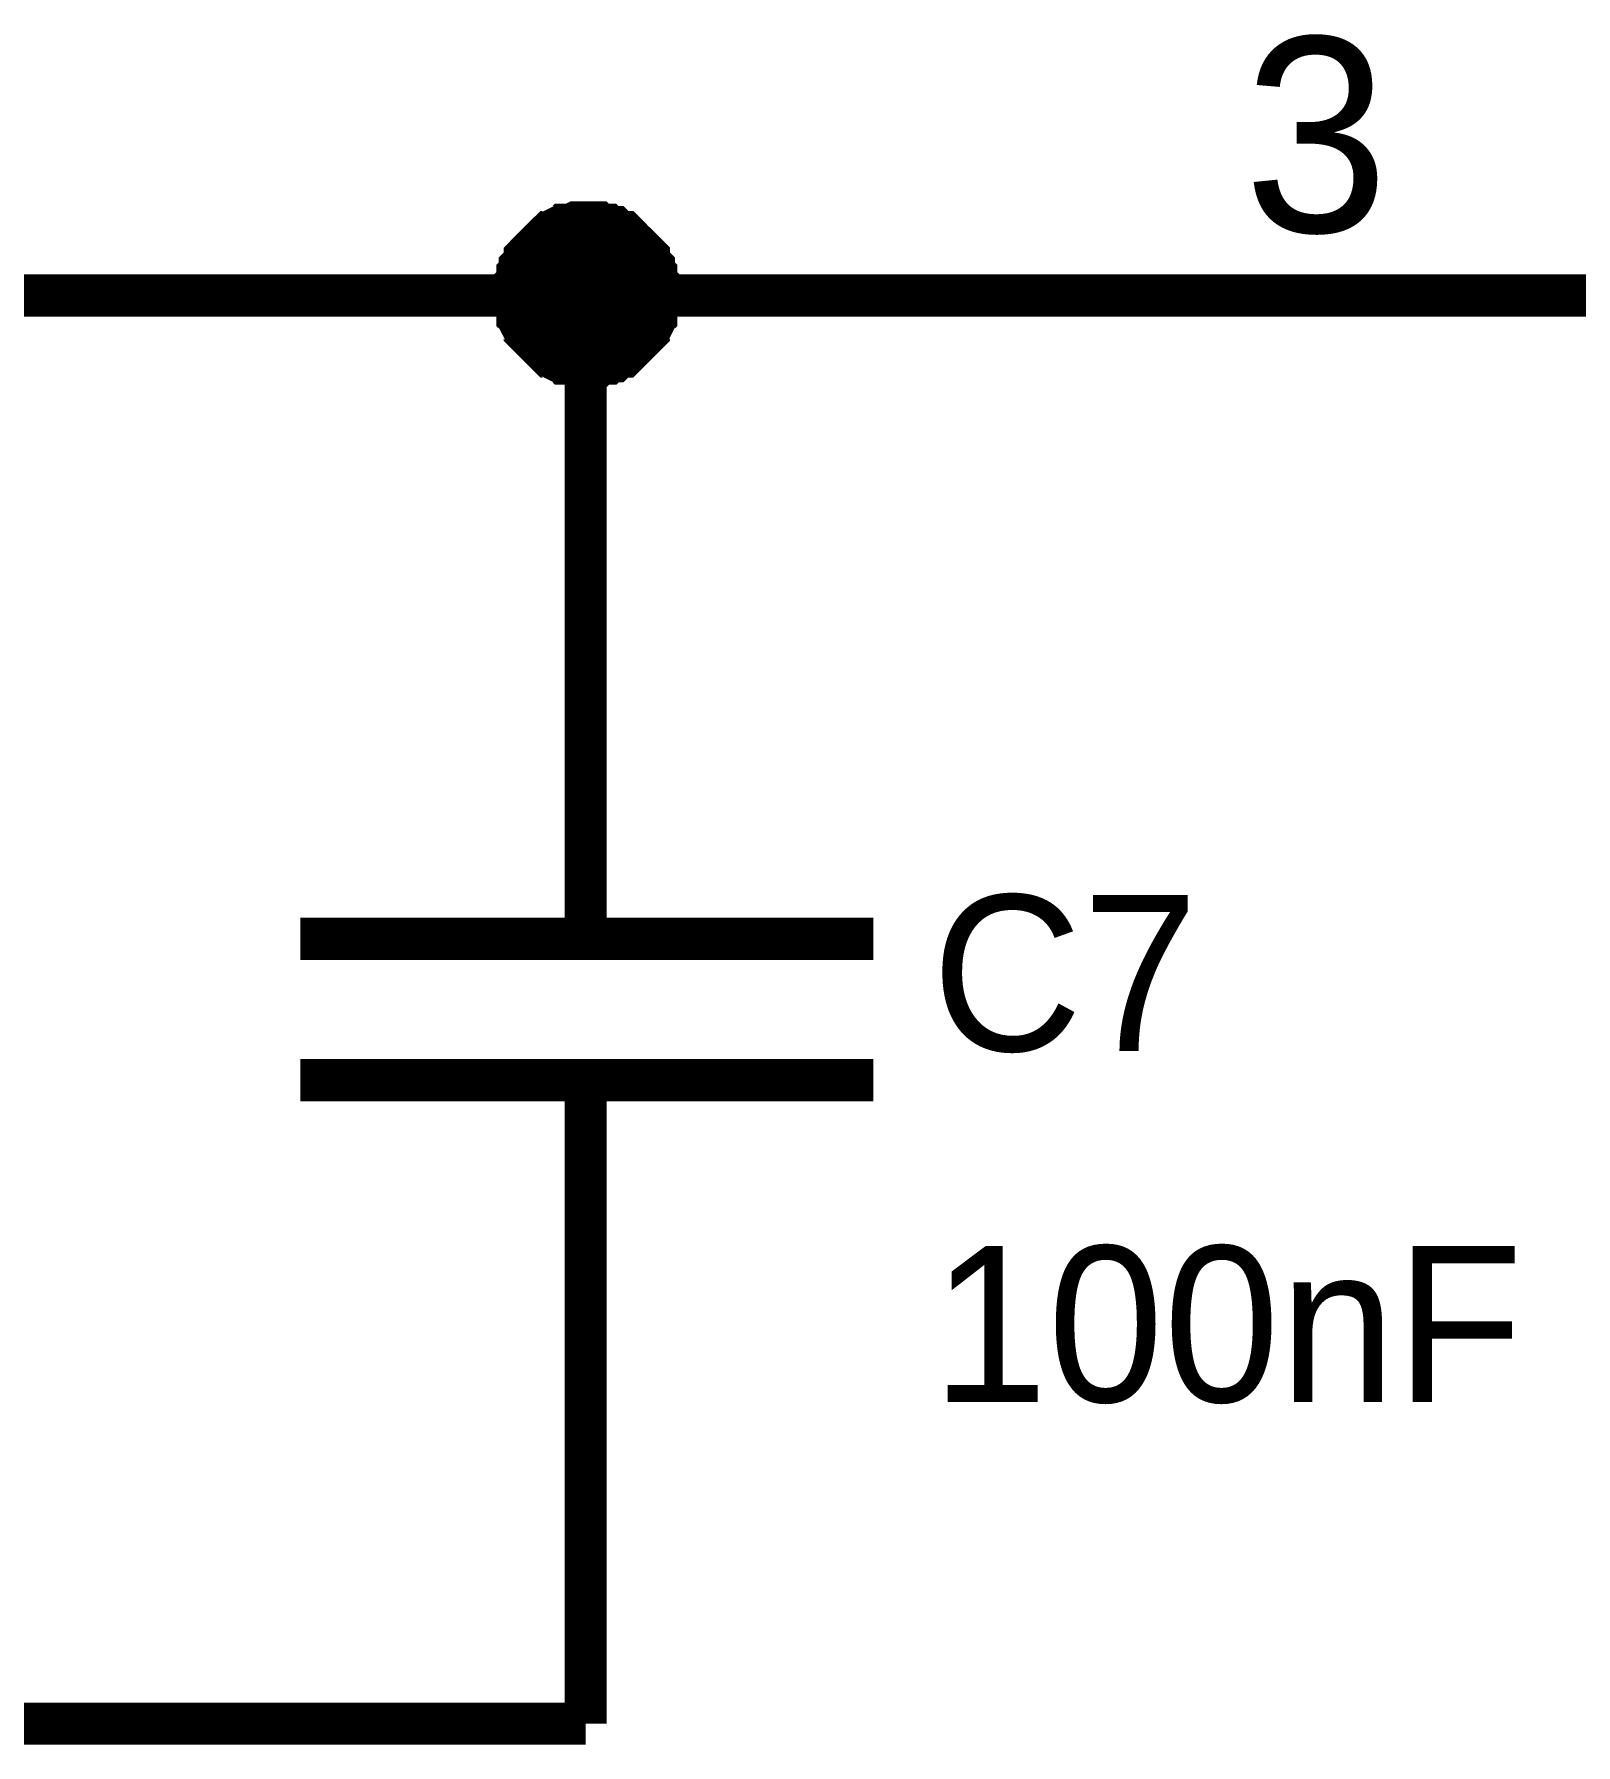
# Model space of a CAD drawing. Header units: millimetres. Extents: x 0 to 11.5, y 0 to 7.6.
# Drawn here: x 8.6958 to 9.127, y 2.4447 to 2.9231 of the extents above; entities that cross this region are included whole.
import ezdxf

# ---------------------------------------------------------------- set-up
doc = ezdxf.new("R2010")
doc.units = ezdxf.units.MM
doc.header["$MEASUREMENT"] = 0
doc.layers.add('Sheet', color=255, linetype='Continuous')

msp = doc.modelspace()

# ---------------------------------------------------------------- linework, layer by layer
at = {"layer": 'Sheet'}
for points, const_width in [([(8.83026, 2.85), (8.83026, 2.85136), (8.83026, 2.85204), (8.83026, 2.85341), (8.83094, 2.85409), (8.83094, 2.85545), (8.83094, 2.85613), (8.83162, 2.85681), (8.83162, 2.85818), (8.83231, 2.85886), (8.83299, 2.85954), (8.83299, 2.8609), (8.83367, 2.86159), (8.83435, 2.86227), (8.83503, 2.86295), (8.83572, 2.86363), (8.8364, 2.86431), (8.83708, 2.86499), (8.83776, 2.86567), (8.83844, 2.86636), (8.83912, 2.86704), (8.83981, 2.86772), (8.84049, 2.86772), (8.84117, 2.8684), (8.84253, 2.86908), (8.84322, 2.86908), (8.8439, 2.86976), (8.84526, 2.86976), (8.84594, 2.86976), (8.84731, 2.87044), (8.84799, 2.87044), (8.84935, 2.87044), (8.85004, 2.87044)], 0.0118), ([(8.83026, 2.85), (8.83026, 2.85136), (8.83026, 2.85204), (8.83026, 2.85341), (8.83094, 2.85409), (8.83094, 2.85545), (8.83094, 2.85613), (8.83162, 2.85681), (8.83162, 2.85818), (8.83231, 2.85886), (8.83299, 2.85954), (8.83299, 2.8609), (8.83367, 2.86159), (8.83435, 2.86227), (8.83503, 2.86295), (8.83572, 2.86363), (8.8364, 2.86431), (8.83708, 2.86499), (8.83776, 2.86567), (8.83844, 2.86636), (8.83912, 2.86704), (8.83981, 2.86772), (8.84049, 2.86772), (8.84117, 2.8684), (8.84253, 2.86908), (8.84322, 2.86908), (8.8439, 2.86976), (8.84526, 2.86976), (8.84594, 2.86976), (8.84731, 2.87044), (8.84799, 2.87044), (8.84935, 2.87044), (8.85004, 2.87044)], 0.0118), ([(8.83026, 2.85), (8.83026, 2.85136), (8.83026, 2.85204), (8.83026, 2.85341), (8.83094, 2.85409), (8.83094, 2.85545), (8.83094, 2.85613), (8.83162, 2.85681), (8.83162, 2.85818), (8.83231, 2.85886), (8.83299, 2.85954), (8.83299, 2.8609), (8.83367, 2.86159), (8.83435, 2.86227), (8.83503, 2.86295), (8.83572, 2.86363), (8.8364, 2.86431), (8.83708, 2.86499), (8.83776, 2.86567), (8.83844, 2.86636), (8.83912, 2.86704), (8.83981, 2.86772), (8.84049, 2.86772), (8.84117, 2.8684), (8.84253, 2.86908), (8.84322, 2.86908), (8.8439, 2.86976), (8.84526, 2.86976), (8.84594, 2.86976), (8.84731, 2.87044), (8.84799, 2.87044), (8.84935, 2.87044), (8.85004, 2.87044)], 0.0118), ([(8.83026, 2.85), (8.83026, 2.85136), (8.83026, 2.85204), (8.83026, 2.85341), (8.83094, 2.85409), (8.83094, 2.85545), (8.83094, 2.85613), (8.83162, 2.85681), (8.83162, 2.85818), (8.83231, 2.85886), (8.83299, 2.85954), (8.83299, 2.8609), (8.83367, 2.86159), (8.83435, 2.86227), (8.83503, 2.86295), (8.83572, 2.86363), (8.8364, 2.86431), (8.83708, 2.86499), (8.83776, 2.86567), (8.83844, 2.86636), (8.83912, 2.86704), (8.83981, 2.86772), (8.84049, 2.86772), (8.84117, 2.8684), (8.84253, 2.86908), (8.84322, 2.86908), (8.8439, 2.86976), (8.84526, 2.86976), (8.84594, 2.86976), (8.84731, 2.87044), (8.84799, 2.87044), (8.84935, 2.87044), (8.85004, 2.87044)], 0.0118), ([(8.83026, 2.85), (8.83026, 2.85136), (8.83026, 2.85204), (8.83026, 2.85341), (8.83094, 2.85409), (8.83094, 2.85545), (8.83094, 2.85613), (8.83162, 2.85681), (8.83162, 2.85818), (8.83231, 2.85886), (8.83299, 2.85954), (8.83299, 2.8609), (8.83367, 2.86159), (8.83435, 2.86227), (8.83503, 2.86295), (8.83572, 2.86363), (8.8364, 2.86431), (8.83708, 2.86499), (8.83776, 2.86567), (8.83844, 2.86636), (8.83912, 2.86704), (8.83981, 2.86772), (8.84049, 2.86772), (8.84117, 2.8684), (8.84253, 2.86908), (8.84322, 2.86908), (8.8439, 2.86976), (8.84526, 2.86976), (8.84594, 2.86976), (8.84731, 2.87044), (8.84799, 2.87044), (8.84935, 2.87044), (8.85004, 2.87044)], 0.0118), ([(8.85004, 2.87044), (8.85004, 2.87044)], 0.0118), ([(8.85004, 2.87044), (8.8514, 2.87044), (8.85208, 2.87044), (8.85345, 2.87044), (8.85413, 2.86976), (8.85549, 2.86976), (8.85617, 2.86976), (8.85685, 2.86908), (8.85822, 2.86908), (8.8589, 2.8684), (8.85958, 2.86772), (8.86095, 2.86772), (8.86163, 2.86704), (8.86231, 2.86636), (8.86299, 2.86567), (8.86367, 2.86499), (8.86436, 2.86431), (8.86504, 2.86363), (8.86572, 2.86295), (8.8664, 2.86227), (8.86708, 2.86159), (8.86777, 2.8609), (8.86777, 2.85954), (8.86845, 2.85886), (8.86913, 2.85818), (8.86913, 2.85681), (8.86981, 2.85613), (8.86981, 2.85545), (8.86981, 2.85409), (8.87049, 2.85341), (8.87049, 2.85204), (8.87049, 2.85136), (8.87049, 2.85)], 0.0118), ([(8.85004, 2.87044), (8.85004, 2.87044)], 0.0118), ([(8.85004, 2.87044), (8.8514, 2.87044), (8.85208, 2.87044), (8.85345, 2.87044), (8.85413, 2.86976), (8.85549, 2.86976), (8.85617, 2.86976), (8.85685, 2.86908), (8.85822, 2.86908), (8.8589, 2.8684), (8.85958, 2.86772), (8.86095, 2.86772), (8.86163, 2.86704), (8.86231, 2.86636), (8.86299, 2.86567), (8.86367, 2.86499), (8.86436, 2.86431), (8.86504, 2.86363), (8.86572, 2.86295), (8.8664, 2.86227), (8.86708, 2.86159), (8.86777, 2.8609), (8.86777, 2.85954), (8.86845, 2.85886), (8.86913, 2.85818), (8.86913, 2.85681), (8.86981, 2.85613), (8.86981, 2.85545), (8.86981, 2.85409), (8.87049, 2.85341), (8.87049, 2.85204), (8.87049, 2.85136), (8.87049, 2.85)], 0.0118), ([(8.85004, 2.87044), (8.85004, 2.87044)], 0.0118), ([(8.85004, 2.87044), (8.8514, 2.87044), (8.85208, 2.87044), (8.85345, 2.87044), (8.85413, 2.86976), (8.85549, 2.86976), (8.85617, 2.86976), (8.85685, 2.86908), (8.85822, 2.86908), (8.8589, 2.8684), (8.85958, 2.86772), (8.86095, 2.86772), (8.86163, 2.86704), (8.86231, 2.86636), (8.86299, 2.86567), (8.86367, 2.86499), (8.86436, 2.86431), (8.86504, 2.86363), (8.86572, 2.86295), (8.8664, 2.86227), (8.86708, 2.86159), (8.86777, 2.8609), (8.86777, 2.85954), (8.86845, 2.85886), (8.86913, 2.85818), (8.86913, 2.85681), (8.86981, 2.85613), (8.86981, 2.85545), (8.86981, 2.85409), (8.87049, 2.85341), (8.87049, 2.85204), (8.87049, 2.85136), (8.87049, 2.85)], 0.0118), ([(8.85004, 2.87044), (8.85004, 2.87044)], 0.0118), ([(8.85004, 2.87044), (8.8514, 2.87044), (8.85208, 2.87044), (8.85345, 2.87044), (8.85413, 2.86976), (8.85549, 2.86976), (8.85617, 2.86976), (8.85685, 2.86908), (8.85822, 2.86908), (8.8589, 2.8684), (8.85958, 2.86772), (8.86095, 2.86772), (8.86163, 2.86704), (8.86231, 2.86636), (8.86299, 2.86567), (8.86367, 2.86499), (8.86436, 2.86431), (8.86504, 2.86363), (8.86572, 2.86295), (8.8664, 2.86227), (8.86708, 2.86159), (8.86777, 2.8609), (8.86777, 2.85954), (8.86845, 2.85886), (8.86913, 2.85818), (8.86913, 2.85681), (8.86981, 2.85613), (8.86981, 2.85545), (8.86981, 2.85409), (8.87049, 2.85341), (8.87049, 2.85204), (8.87049, 2.85136), (8.87049, 2.85)], 0.0118), ([(8.85004, 2.87044), (8.85004, 2.87044)], 0.0118), ([(8.85004, 2.87044), (8.8514, 2.87044), (8.85208, 2.87044), (8.85345, 2.87044), (8.85413, 2.86976), (8.85549, 2.86976), (8.85617, 2.86976), (8.85685, 2.86908), (8.85822, 2.86908), (8.8589, 2.8684), (8.85958, 2.86772), (8.86095, 2.86772), (8.86163, 2.86704), (8.86231, 2.86636), (8.86299, 2.86567), (8.86367, 2.86499), (8.86436, 2.86431), (8.86504, 2.86363), (8.86572, 2.86295), (8.8664, 2.86227), (8.86708, 2.86159), (8.86777, 2.8609), (8.86777, 2.85954), (8.86845, 2.85886), (8.86913, 2.85818), (8.86913, 2.85681), (8.86981, 2.85613), (8.86981, 2.85545), (8.86981, 2.85409), (8.87049, 2.85341), (8.87049, 2.85204), (8.87049, 2.85136), (8.87049, 2.85)], 0.0118), ([(8.83026, 2.85), (8.83026, 2.85136), (8.83026, 2.85204), (8.83026, 2.85341), (8.83094, 2.85409), (8.83094, 2.85545), (8.83094, 2.85613), (8.83162, 2.85681), (8.83162, 2.85818), (8.83231, 2.85886), (8.83299, 2.85954), (8.83299, 2.8609), (8.83367, 2.86159), (8.83435, 2.86227), (8.83503, 2.86295), (8.83572, 2.86363), (8.8364, 2.86431), (8.83708, 2.86499), (8.83776, 2.86567), (8.83844, 2.86636), (8.83912, 2.86704), (8.83981, 2.86772), (8.84049, 2.86772), (8.84117, 2.8684), (8.84253, 2.86908), (8.84322, 2.86908), (8.8439, 2.86976), (8.84526, 2.86976), (8.84594, 2.86976), (8.84731, 2.87044), (8.84799, 2.87044), (8.84935, 2.87044), (8.85004, 2.87044)], 0.0039), ([(8.83026, 2.85), (8.83026, 2.85136), (8.83026, 2.85204), (8.83026, 2.85341), (8.83094, 2.85409), (8.83094, 2.85545), (8.83094, 2.85613), (8.83162, 2.85681), (8.83162, 2.85818), (8.83231, 2.85886), (8.83299, 2.85954), (8.83299, 2.8609), (8.83367, 2.86159), (8.83435, 2.86227), (8.83503, 2.86295), (8.83572, 2.86363), (8.8364, 2.86431), (8.83708, 2.86499), (8.83776, 2.86567), (8.83844, 2.86636), (8.83912, 2.86704), (8.83981, 2.86772), (8.84049, 2.86772), (8.84117, 2.8684), (8.84253, 2.86908), (8.84322, 2.86908), (8.8439, 2.86976), (8.84526, 2.86976), (8.84594, 2.86976), (8.84731, 2.87044), (8.84799, 2.87044), (8.84935, 2.87044), (8.85004, 2.87044)], 0.0039), ([(8.83026, 2.85), (8.83026, 2.85136), (8.83026, 2.85204), (8.83026, 2.85341), (8.83094, 2.85409), (8.83094, 2.85545), (8.83094, 2.85613), (8.83162, 2.85681), (8.83162, 2.85818), (8.83231, 2.85886), (8.83299, 2.85954), (8.83299, 2.8609), (8.83367, 2.86159), (8.83435, 2.86227), (8.83503, 2.86295), (8.83572, 2.86363), (8.8364, 2.86431), (8.83708, 2.86499), (8.83776, 2.86567), (8.83844, 2.86636), (8.83912, 2.86704), (8.83981, 2.86772), (8.84049, 2.86772), (8.84117, 2.8684), (8.84253, 2.86908), (8.84322, 2.86908), (8.8439, 2.86976), (8.84526, 2.86976), (8.84594, 2.86976), (8.84731, 2.87044), (8.84799, 2.87044), (8.84935, 2.87044), (8.85004, 2.87044)], 0.0039), ([(8.83026, 2.85), (8.83026, 2.85136), (8.83026, 2.85204), (8.83026, 2.85341), (8.83094, 2.85409), (8.83094, 2.85545), (8.83094, 2.85613), (8.83162, 2.85681), (8.83162, 2.85818), (8.83231, 2.85886), (8.83299, 2.85954), (8.83299, 2.8609), (8.83367, 2.86159), (8.83435, 2.86227), (8.83503, 2.86295), (8.83572, 2.86363), (8.8364, 2.86431), (8.83708, 2.86499), (8.83776, 2.86567), (8.83844, 2.86636), (8.83912, 2.86704), (8.83981, 2.86772), (8.84049, 2.86772), (8.84117, 2.8684), (8.84253, 2.86908), (8.84322, 2.86908), (8.8439, 2.86976), (8.84526, 2.86976), (8.84594, 2.86976), (8.84731, 2.87044), (8.84799, 2.87044), (8.84935, 2.87044), (8.85004, 2.87044)], 0.0039), ([(8.83026, 2.85), (8.83026, 2.85136), (8.83026, 2.85204), (8.83026, 2.85341), (8.83094, 2.85409), (8.83094, 2.85545), (8.83094, 2.85613), (8.83162, 2.85681), (8.83162, 2.85818), (8.83231, 2.85886), (8.83299, 2.85954), (8.83299, 2.8609), (8.83367, 2.86159), (8.83435, 2.86227), (8.83503, 2.86295), (8.83572, 2.86363), (8.8364, 2.86431), (8.83708, 2.86499), (8.83776, 2.86567), (8.83844, 2.86636), (8.83912, 2.86704), (8.83981, 2.86772), (8.84049, 2.86772), (8.84117, 2.8684), (8.84253, 2.86908), (8.84322, 2.86908), (8.8439, 2.86976), (8.84526, 2.86976), (8.84594, 2.86976), (8.84731, 2.87044), (8.84799, 2.87044), (8.84935, 2.87044), (8.85004, 2.87044)], 0.0039), ([(8.85004, 2.87044), (8.85004, 2.87044)], 0.0039), ([(8.85004, 2.87044), (8.8514, 2.87044), (8.85208, 2.87044), (8.85345, 2.87044), (8.85413, 2.86976), (8.85549, 2.86976), (8.85617, 2.86976), (8.85685, 2.86908), (8.85822, 2.86908), (8.8589, 2.8684), (8.85958, 2.86772), (8.86095, 2.86772), (8.86163, 2.86704), (8.86231, 2.86636), (8.86299, 2.86567), (8.86367, 2.86499), (8.86436, 2.86431), (8.86504, 2.86363), (8.86572, 2.86295), (8.8664, 2.86227), (8.86708, 2.86159), (8.86777, 2.8609), (8.86777, 2.85954), (8.86845, 2.85886), (8.86913, 2.85818), (8.86913, 2.85681), (8.86981, 2.85613), (8.86981, 2.85545), (8.86981, 2.85409), (8.87049, 2.85341), (8.87049, 2.85204), (8.87049, 2.85136), (8.87049, 2.85)], 0.0039), ([(8.85004, 2.87044), (8.85004, 2.87044)], 0.0039), ([(8.85004, 2.87044), (8.8514, 2.87044), (8.85208, 2.87044), (8.85345, 2.87044), (8.85413, 2.86976), (8.85549, 2.86976), (8.85617, 2.86976), (8.85685, 2.86908), (8.85822, 2.86908), (8.8589, 2.8684), (8.85958, 2.86772), (8.86095, 2.86772), (8.86163, 2.86704), (8.86231, 2.86636), (8.86299, 2.86567), (8.86367, 2.86499), (8.86436, 2.86431), (8.86504, 2.86363), (8.86572, 2.86295), (8.8664, 2.86227), (8.86708, 2.86159), (8.86777, 2.8609), (8.86777, 2.85954), (8.86845, 2.85886), (8.86913, 2.85818), (8.86913, 2.85681), (8.86981, 2.85613), (8.86981, 2.85545), (8.86981, 2.85409), (8.87049, 2.85341), (8.87049, 2.85204), (8.87049, 2.85136), (8.87049, 2.85)], 0.0039), ([(8.85004, 2.87044), (8.85004, 2.87044)], 0.0039), ([(8.85004, 2.87044), (8.8514, 2.87044), (8.85208, 2.87044), (8.85345, 2.87044), (8.85413, 2.86976), (8.85549, 2.86976), (8.85617, 2.86976), (8.85685, 2.86908), (8.85822, 2.86908), (8.8589, 2.8684), (8.85958, 2.86772), (8.86095, 2.86772), (8.86163, 2.86704), (8.86231, 2.86636), (8.86299, 2.86567), (8.86367, 2.86499), (8.86436, 2.86431), (8.86504, 2.86363), (8.86572, 2.86295), (8.8664, 2.86227), (8.86708, 2.86159), (8.86777, 2.8609), (8.86777, 2.85954), (8.86845, 2.85886), (8.86913, 2.85818), (8.86913, 2.85681), (8.86981, 2.85613), (8.86981, 2.85545), (8.86981, 2.85409), (8.87049, 2.85341), (8.87049, 2.85204), (8.87049, 2.85136), (8.87049, 2.85)], 0.0039), ([(8.85004, 2.87044), (8.85004, 2.87044)], 0.0039), ([(8.85004, 2.87044), (8.8514, 2.87044), (8.85208, 2.87044), (8.85345, 2.87044), (8.85413, 2.86976), (8.85549, 2.86976), (8.85617, 2.86976), (8.85685, 2.86908), (8.85822, 2.86908), (8.8589, 2.8684), (8.85958, 2.86772), (8.86095, 2.86772), (8.86163, 2.86704), (8.86231, 2.86636), (8.86299, 2.86567), (8.86367, 2.86499), (8.86436, 2.86431), (8.86504, 2.86363), (8.86572, 2.86295), (8.8664, 2.86227), (8.86708, 2.86159), (8.86777, 2.8609), (8.86777, 2.85954), (8.86845, 2.85886), (8.86913, 2.85818), (8.86913, 2.85681), (8.86981, 2.85613), (8.86981, 2.85545), (8.86981, 2.85409), (8.87049, 2.85341), (8.87049, 2.85204), (8.87049, 2.85136), (8.87049, 2.85)], 0.0039), ([(8.85004, 2.87044), (8.85004, 2.87044)], 0.0039), ([(8.85004, 2.87044), (8.8514, 2.87044), (8.85208, 2.87044), (8.85345, 2.87044), (8.85413, 2.86976), (8.85549, 2.86976), (8.85617, 2.86976), (8.85685, 2.86908), (8.85822, 2.86908), (8.8589, 2.8684), (8.85958, 2.86772), (8.86095, 2.86772), (8.86163, 2.86704), (8.86231, 2.86636), (8.86299, 2.86567), (8.86367, 2.86499), (8.86436, 2.86431), (8.86504, 2.86363), (8.86572, 2.86295), (8.8664, 2.86227), (8.86708, 2.86159), (8.86777, 2.8609), (8.86777, 2.85954), (8.86845, 2.85886), (8.86913, 2.85818), (8.86913, 2.85681), (8.86981, 2.85613), (8.86981, 2.85545), (8.86981, 2.85409), (8.87049, 2.85341), (8.87049, 2.85204), (8.87049, 2.85136), (8.87049, 2.85)], 0.0039), ([(8.95028, 2.85), (8.85004, 2.85), (8.35018, 2.85), (8.35018, 2.80025)], 0.0118), ([(8.85004, 2.83024), (8.84935, 2.83024), (8.84799, 2.83024), (8.84731, 2.83024), (8.84594, 2.83092), (8.84526, 2.83092), (8.8439, 2.83092), (8.84322, 2.8316), (8.84253, 2.8316), (8.84117, 2.83228), (8.84049, 2.83296), (8.83981, 2.83296), (8.83912, 2.83364), (8.83844, 2.83433), (8.83776, 2.83501), (8.83708, 2.83569), (8.8364, 2.83637), (8.83572, 2.83705), (8.83503, 2.83773), (8.83435, 2.83841), (8.83367, 2.8391), (8.83299, 2.83978), (8.83299, 2.84046), (8.83231, 2.84114), (8.83162, 2.8425), (8.83162, 2.84319), (8.83094, 2.84387), (8.83094, 2.84523), (8.83094, 2.84591), (8.83026, 2.84727), (8.83026, 2.84796), (8.83026, 2.84932), (8.83026, 2.85)], 0.0118), ([(8.83026, 2.85), (8.83026, 2.85)], 0.0118), ([(8.85004, 2.83024), (8.84935, 2.83024), (8.84799, 2.83024), (8.84731, 2.83024), (8.84594, 2.83092), (8.84526, 2.83092), (8.8439, 2.83092), (8.84322, 2.8316), (8.84253, 2.8316), (8.84117, 2.83228), (8.84049, 2.83296), (8.83981, 2.83296), (8.83912, 2.83364), (8.83844, 2.83433), (8.83776, 2.83501), (8.83708, 2.83569), (8.8364, 2.83637), (8.83572, 2.83705), (8.83503, 2.83773), (8.83435, 2.83841), (8.83367, 2.8391), (8.83299, 2.83978), (8.83299, 2.84046), (8.83231, 2.84114), (8.83162, 2.8425), (8.83162, 2.84319), (8.83094, 2.84387), (8.83094, 2.84523), (8.83094, 2.84591), (8.83026, 2.84727), (8.83026, 2.84796), (8.83026, 2.84932), (8.83026, 2.85)], 0.0118), ([(8.83026, 2.85), (8.83026, 2.85)], 0.0118), ([(8.85004, 2.83024), (8.84935, 2.83024), (8.84799, 2.83024), (8.84731, 2.83024), (8.84594, 2.83092), (8.84526, 2.83092), (8.8439, 2.83092), (8.84322, 2.8316), (8.84253, 2.8316), (8.84117, 2.83228), (8.84049, 2.83296), (8.83981, 2.83296), (8.83912, 2.83364), (8.83844, 2.83433), (8.83776, 2.83501), (8.83708, 2.83569), (8.8364, 2.83637), (8.83572, 2.83705), (8.83503, 2.83773), (8.83435, 2.83841), (8.83367, 2.8391), (8.83299, 2.83978), (8.83299, 2.84046), (8.83231, 2.84114), (8.83162, 2.8425), (8.83162, 2.84319), (8.83094, 2.84387), (8.83094, 2.84523), (8.83094, 2.84591), (8.83026, 2.84727), (8.83026, 2.84796), (8.83026, 2.84932), (8.83026, 2.85)], 0.0118), ([(8.83026, 2.85), (8.83026, 2.85)], 0.0118), ([(8.85004, 2.83024), (8.84935, 2.83024), (8.84799, 2.83024), (8.84731, 2.83024), (8.84594, 2.83092), (8.84526, 2.83092), (8.8439, 2.83092), (8.84322, 2.8316), (8.84253, 2.8316), (8.84117, 2.83228), (8.84049, 2.83296), (8.83981, 2.83296), (8.83912, 2.83364), (8.83844, 2.83433), (8.83776, 2.83501), (8.83708, 2.83569), (8.8364, 2.83637), (8.83572, 2.83705), (8.83503, 2.83773), (8.83435, 2.83841), (8.83367, 2.8391), (8.83299, 2.83978), (8.83299, 2.84046), (8.83231, 2.84114), (8.83162, 2.8425), (8.83162, 2.84319), (8.83094, 2.84387), (8.83094, 2.84523), (8.83094, 2.84591), (8.83026, 2.84727), (8.83026, 2.84796), (8.83026, 2.84932), (8.83026, 2.85)], 0.0118), ([(8.83026, 2.85), (8.83026, 2.85)], 0.0118), ([(8.85004, 2.83024), (8.84935, 2.83024), (8.84799, 2.83024), (8.84731, 2.83024), (8.84594, 2.83092), (8.84526, 2.83092), (8.8439, 2.83092), (8.84322, 2.8316), (8.84253, 2.8316), (8.84117, 2.83228), (8.84049, 2.83296), (8.83981, 2.83296), (8.83912, 2.83364), (8.83844, 2.83433), (8.83776, 2.83501), (8.83708, 2.83569), (8.8364, 2.83637), (8.83572, 2.83705), (8.83503, 2.83773), (8.83435, 2.83841), (8.83367, 2.8391), (8.83299, 2.83978), (8.83299, 2.84046), (8.83231, 2.84114), (8.83162, 2.8425), (8.83162, 2.84319), (8.83094, 2.84387), (8.83094, 2.84523), (8.83094, 2.84591), (8.83026, 2.84727), (8.83026, 2.84796), (8.83026, 2.84932), (8.83026, 2.85)], 0.0118), ([(8.83026, 2.85), (8.83026, 2.85)], 0.0118), ([(8.87049, 2.85), (8.87049, 2.84932), (8.87049, 2.84796), (8.87049, 2.84727), (8.86981, 2.84591), (8.86981, 2.84523), (8.86981, 2.84387), (8.86913, 2.84319), (8.86913, 2.8425), (8.86845, 2.84114), (8.86777, 2.84046), (8.86777, 2.83978), (8.86708, 2.8391), (8.8664, 2.83841), (8.86572, 2.83773), (8.86504, 2.83705), (8.86436, 2.83637), (8.86367, 2.83569), (8.86299, 2.83501), (8.86231, 2.83433), (8.86163, 2.83364), (8.86095, 2.83296), (8.85958, 2.83296), (8.8589, 2.83228), (8.85822, 2.8316), (8.85685, 2.8316), (8.85617, 2.83092), (8.85549, 2.83092), (8.85413, 2.83092), (8.85345, 2.83024), (8.85208, 2.83024), (8.8514, 2.83024), (8.85004, 2.83024)], 0.0118), ([(8.85004, 2.7505), (8.85004, 2.85)], 0.0118), ([(8.87049, 2.85), (8.87049, 2.84932), (8.87049, 2.84796), (8.87049, 2.84727), (8.86981, 2.84591), (8.86981, 2.84523), (8.86981, 2.84387), (8.86913, 2.84319), (8.86913, 2.8425), (8.86845, 2.84114), (8.86777, 2.84046), (8.86777, 2.83978), (8.86708, 2.8391), (8.8664, 2.83841), (8.86572, 2.83773), (8.86504, 2.83705), (8.86436, 2.83637), (8.86367, 2.83569), (8.86299, 2.83501), (8.86231, 2.83433), (8.86163, 2.83364), (8.86095, 2.83296), (8.85958, 2.83296), (8.8589, 2.83228), (8.85822, 2.8316), (8.85685, 2.8316), (8.85617, 2.83092), (8.85549, 2.83092), (8.85413, 2.83092), (8.85345, 2.83024), (8.85208, 2.83024), (8.8514, 2.83024), (8.85004, 2.83024)], 0.0118), ([(8.87049, 2.85), (8.87049, 2.84932), (8.87049, 2.84796), (8.87049, 2.84727), (8.86981, 2.84591), (8.86981, 2.84523), (8.86981, 2.84387), (8.86913, 2.84319), (8.86913, 2.8425), (8.86845, 2.84114), (8.86777, 2.84046), (8.86777, 2.83978), (8.86708, 2.8391), (8.8664, 2.83841), (8.86572, 2.83773), (8.86504, 2.83705), (8.86436, 2.83637), (8.86367, 2.83569), (8.86299, 2.83501), (8.86231, 2.83433), (8.86163, 2.83364), (8.86095, 2.83296), (8.85958, 2.83296), (8.8589, 2.83228), (8.85822, 2.8316), (8.85685, 2.8316), (8.85617, 2.83092), (8.85549, 2.83092), (8.85413, 2.83092), (8.85345, 2.83024), (8.85208, 2.83024), (8.8514, 2.83024), (8.85004, 2.83024)], 0.0118), ([(8.87049, 2.85), (8.87049, 2.84932), (8.87049, 2.84796), (8.87049, 2.84727), (8.86981, 2.84591), (8.86981, 2.84523), (8.86981, 2.84387), (8.86913, 2.84319), (8.86913, 2.8425), (8.86845, 2.84114), (8.86777, 2.84046), (8.86777, 2.83978), (8.86708, 2.8391), (8.8664, 2.83841), (8.86572, 2.83773), (8.86504, 2.83705), (8.86436, 2.83637), (8.86367, 2.83569), (8.86299, 2.83501), (8.86231, 2.83433), (8.86163, 2.83364), (8.86095, 2.83296), (8.85958, 2.83296), (8.8589, 2.83228), (8.85822, 2.8316), (8.85685, 2.8316), (8.85617, 2.83092), (8.85549, 2.83092), (8.85413, 2.83092), (8.85345, 2.83024), (8.85208, 2.83024), (8.8514, 2.83024), (8.85004, 2.83024)], 0.0118), ([(8.87049, 2.85), (8.87049, 2.84932), (8.87049, 2.84796), (8.87049, 2.84727), (8.86981, 2.84591), (8.86981, 2.84523), (8.86981, 2.84387), (8.86913, 2.84319), (8.86913, 2.8425), (8.86845, 2.84114), (8.86777, 2.84046), (8.86777, 2.83978), (8.86708, 2.8391), (8.8664, 2.83841), (8.86572, 2.83773), (8.86504, 2.83705), (8.86436, 2.83637), (8.86367, 2.83569), (8.86299, 2.83501), (8.86231, 2.83433), (8.86163, 2.83364), (8.86095, 2.83296), (8.85958, 2.83296), (8.8589, 2.83228), (8.85822, 2.8316), (8.85685, 2.8316), (8.85617, 2.83092), (8.85549, 2.83092), (8.85413, 2.83092), (8.85345, 2.83024), (8.85208, 2.83024), (8.8514, 2.83024), (8.85004, 2.83024)], 0.0118), ([(8.87049, 2.85), (8.87049, 2.85), (8.87049, 2.85), (8.87049, 2.85), (8.87049, 2.85), (8.87049, 2.85), (8.87049, 2.85), (8.87049, 2.85), (8.87049, 2.85), (8.87049, 2.85), (8.87049, 2.85), (8.87049, 2.85), (8.87049, 2.85), (8.87049, 2.85), (8.87049, 2.85), (8.87049, 2.85), (8.87049, 2.85), (8.87049, 2.85), (8.87049, 2.85), (8.87049, 2.85), (8.87049, 2.85), (8.87049, 2.85), (8.87049, 2.85), (8.87049, 2.85), (8.87049, 2.85), (8.87049, 2.85), (8.87049, 2.85), (8.87049, 2.85), (8.87049, 2.85), (8.87049, 2.85), (8.87049, 2.85), (8.87049, 2.85), (8.87049, 2.85)], 0.0118), ([(8.87049, 2.85), (8.87049, 2.85)], 0.0118), ([(8.87049, 2.85), (8.87049, 2.85), (8.87049, 2.85), (8.87049, 2.85), (8.87049, 2.85), (8.87049, 2.85), (8.87049, 2.85), (8.87049, 2.85), (8.87049, 2.85), (8.87049, 2.85), (8.87049, 2.85), (8.87049, 2.85), (8.87049, 2.85), (8.87049, 2.85), (8.87049, 2.85), (8.87049, 2.85), (8.87049, 2.85), (8.87049, 2.85), (8.87049, 2.85), (8.87049, 2.85), (8.87049, 2.85), (8.87049, 2.85), (8.87049, 2.85), (8.87049, 2.85), (8.87049, 2.85), (8.87049, 2.85), (8.87049, 2.85), (8.87049, 2.85), (8.87049, 2.85), (8.87049, 2.85), (8.87049, 2.85), (8.87049, 2.85), (8.87049, 2.85)], 0.0118), ([(8.87049, 2.85), (8.87049, 2.85)], 0.0118), ([(8.87049, 2.85), (8.87049, 2.85), (8.87049, 2.85), (8.87049, 2.85), (8.87049, 2.85), (8.87049, 2.85), (8.87049, 2.85), (8.87049, 2.85), (8.87049, 2.85), (8.87049, 2.85), (8.87049, 2.85), (8.87049, 2.85), (8.87049, 2.85), (8.87049, 2.85), (8.87049, 2.85), (8.87049, 2.85), (8.87049, 2.85), (8.87049, 2.85), (8.87049, 2.85), (8.87049, 2.85), (8.87049, 2.85), (8.87049, 2.85), (8.87049, 2.85), (8.87049, 2.85), (8.87049, 2.85), (8.87049, 2.85), (8.87049, 2.85), (8.87049, 2.85), (8.87049, 2.85), (8.87049, 2.85), (8.87049, 2.85), (8.87049, 2.85), (8.87049, 2.85)], 0.0118), ([(8.87049, 2.85), (8.87049, 2.85)], 0.0118), ([(8.87049, 2.85), (8.87049, 2.85), (8.87049, 2.85), (8.87049, 2.85), (8.87049, 2.85), (8.87049, 2.85), (8.87049, 2.85), (8.87049, 2.85), (8.87049, 2.85), (8.87049, 2.85), (8.87049, 2.85), (8.87049, 2.85), (8.87049, 2.85), (8.87049, 2.85), (8.87049, 2.85), (8.87049, 2.85), (8.87049, 2.85), (8.87049, 2.85), (8.87049, 2.85), (8.87049, 2.85), (8.87049, 2.85), (8.87049, 2.85), (8.87049, 2.85), (8.87049, 2.85), (8.87049, 2.85), (8.87049, 2.85), (8.87049, 2.85), (8.87049, 2.85), (8.87049, 2.85), (8.87049, 2.85), (8.87049, 2.85), (8.87049, 2.85), (8.87049, 2.85)], 0.0118), ([(8.87049, 2.85), (8.87049, 2.85)], 0.0118), ([(8.87049, 2.85), (8.87049, 2.85), (8.87049, 2.85), (8.87049, 2.85), (8.87049, 2.85), (8.87049, 2.85), (8.87049, 2.85), (8.87049, 2.85), (8.87049, 2.85), (8.87049, 2.85), (8.87049, 2.85), (8.87049, 2.85), (8.87049, 2.85), (8.87049, 2.85), (8.87049, 2.85), (8.87049, 2.85), (8.87049, 2.85), (8.87049, 2.85), (8.87049, 2.85), (8.87049, 2.85), (8.87049, 2.85), (8.87049, 2.85), (8.87049, 2.85), (8.87049, 2.85), (8.87049, 2.85), (8.87049, 2.85), (8.87049, 2.85), (8.87049, 2.85), (8.87049, 2.85), (8.87049, 2.85), (8.87049, 2.85), (8.87049, 2.85), (8.87049, 2.85)], 0.0118), ([(8.87049, 2.85), (8.87049, 2.85)], 0.0118), ([(9.15008, 2.85), (8.95028, 2.85)], 0.0118), ([(8.85004, 2.83024), (8.84935, 2.83024), (8.84799, 2.83024), (8.84731, 2.83024), (8.84594, 2.83092), (8.84526, 2.83092), (8.8439, 2.83092), (8.84322, 2.8316), (8.84253, 2.8316), (8.84117, 2.83228), (8.84049, 2.83296), (8.83981, 2.83296), (8.83912, 2.83364), (8.83844, 2.83433), (8.83776, 2.83501), (8.83708, 2.83569), (8.8364, 2.83637), (8.83572, 2.83705), (8.83503, 2.83773), (8.83435, 2.83841), (8.83367, 2.8391), (8.83299, 2.83978), (8.83299, 2.84046), (8.83231, 2.84114), (8.83162, 2.8425), (8.83162, 2.84319), (8.83094, 2.84387), (8.83094, 2.84523), (8.83094, 2.84591), (8.83026, 2.84727), (8.83026, 2.84796), (8.83026, 2.84932), (8.83026, 2.85)], 0.0039), ([(8.83026, 2.85), (8.83026, 2.85)], 0.0039), ([(8.85004, 2.83024), (8.84935, 2.83024), (8.84799, 2.83024), (8.84731, 2.83024), (8.84594, 2.83092), (8.84526, 2.83092), (8.8439, 2.83092), (8.84322, 2.8316), (8.84253, 2.8316), (8.84117, 2.83228), (8.84049, 2.83296), (8.83981, 2.83296), (8.83912, 2.83364), (8.83844, 2.83433), (8.83776, 2.83501), (8.83708, 2.83569), (8.8364, 2.83637), (8.83572, 2.83705), (8.83503, 2.83773), (8.83435, 2.83841), (8.83367, 2.8391), (8.83299, 2.83978), (8.83299, 2.84046), (8.83231, 2.84114), (8.83162, 2.8425), (8.83162, 2.84319), (8.83094, 2.84387), (8.83094, 2.84523), (8.83094, 2.84591), (8.83026, 2.84727), (8.83026, 2.84796), (8.83026, 2.84932), (8.83026, 2.85)], 0.0039), ([(8.83026, 2.85), (8.83026, 2.85)], 0.0039), ([(8.85004, 2.83024), (8.84935, 2.83024), (8.84799, 2.83024), (8.84731, 2.83024), (8.84594, 2.83092), (8.84526, 2.83092), (8.8439, 2.83092), (8.84322, 2.8316), (8.84253, 2.8316), (8.84117, 2.83228), (8.84049, 2.83296), (8.83981, 2.83296), (8.83912, 2.83364), (8.83844, 2.83433), (8.83776, 2.83501), (8.83708, 2.83569), (8.8364, 2.83637), (8.83572, 2.83705), (8.83503, 2.83773), (8.83435, 2.83841), (8.83367, 2.8391), (8.83299, 2.83978), (8.83299, 2.84046), (8.83231, 2.84114), (8.83162, 2.8425), (8.83162, 2.84319), (8.83094, 2.84387), (8.83094, 2.84523), (8.83094, 2.84591), (8.83026, 2.84727), (8.83026, 2.84796), (8.83026, 2.84932), (8.83026, 2.85)], 0.0039), ([(8.83026, 2.85), (8.83026, 2.85)], 0.0039), ([(8.85004, 2.83024), (8.84935, 2.83024), (8.84799, 2.83024), (8.84731, 2.83024), (8.84594, 2.83092), (8.84526, 2.83092), (8.8439, 2.83092), (8.84322, 2.8316), (8.84253, 2.8316), (8.84117, 2.83228), (8.84049, 2.83296), (8.83981, 2.83296), (8.83912, 2.83364), (8.83844, 2.83433), (8.83776, 2.83501), (8.83708, 2.83569), (8.8364, 2.83637), (8.83572, 2.83705), (8.83503, 2.83773), (8.83435, 2.83841), (8.83367, 2.8391), (8.83299, 2.83978), (8.83299, 2.84046), (8.83231, 2.84114), (8.83162, 2.8425), (8.83162, 2.84319), (8.83094, 2.84387), (8.83094, 2.84523), (8.83094, 2.84591), (8.83026, 2.84727), (8.83026, 2.84796), (8.83026, 2.84932), (8.83026, 2.85)], 0.0039), ([(8.83026, 2.85), (8.83026, 2.85)], 0.0039), ([(8.85004, 2.83024), (8.84935, 2.83024), (8.84799, 2.83024), (8.84731, 2.83024), (8.84594, 2.83092), (8.84526, 2.83092), (8.8439, 2.83092), (8.84322, 2.8316), (8.84253, 2.8316), (8.84117, 2.83228), (8.84049, 2.83296), (8.83981, 2.83296), (8.83912, 2.83364), (8.83844, 2.83433), (8.83776, 2.83501), (8.83708, 2.83569), (8.8364, 2.83637), (8.83572, 2.83705), (8.83503, 2.83773), (8.83435, 2.83841), (8.83367, 2.8391), (8.83299, 2.83978), (8.83299, 2.84046), (8.83231, 2.84114), (8.83162, 2.8425), (8.83162, 2.84319), (8.83094, 2.84387), (8.83094, 2.84523), (8.83094, 2.84591), (8.83026, 2.84727), (8.83026, 2.84796), (8.83026, 2.84932), (8.83026, 2.85)], 0.0039), ([(8.83026, 2.85), (8.83026, 2.85)], 0.0039), ([(8.87049, 2.85), (8.87049, 2.84932), (8.87049, 2.84796), (8.87049, 2.84727), (8.86981, 2.84591), (8.86981, 2.84523), (8.86981, 2.84387), (8.86913, 2.84319), (8.86913, 2.8425), (8.86845, 2.84114), (8.86777, 2.84046), (8.86777, 2.83978), (8.86708, 2.8391), (8.8664, 2.83841), (8.86572, 2.83773), (8.86504, 2.83705), (8.86436, 2.83637), (8.86367, 2.83569), (8.86299, 2.83501), (8.86231, 2.83433), (8.86163, 2.83364), (8.86095, 2.83296), (8.85958, 2.83296), (8.8589, 2.83228), (8.85822, 2.8316), (8.85685, 2.8316), (8.85617, 2.83092), (8.85549, 2.83092), (8.85413, 2.83092), (8.85345, 2.83024), (8.85208, 2.83024), (8.8514, 2.83024), (8.85004, 2.83024)], 0.0039), ([(8.87049, 2.85), (8.87049, 2.84932), (8.87049, 2.84796), (8.87049, 2.84727), (8.86981, 2.84591), (8.86981, 2.84523), (8.86981, 2.84387), (8.86913, 2.84319), (8.86913, 2.8425), (8.86845, 2.84114), (8.86777, 2.84046), (8.86777, 2.83978), (8.86708, 2.8391), (8.8664, 2.83841), (8.86572, 2.83773), (8.86504, 2.83705), (8.86436, 2.83637), (8.86367, 2.83569), (8.86299, 2.83501), (8.86231, 2.83433), (8.86163, 2.83364), (8.86095, 2.83296), (8.85958, 2.83296), (8.8589, 2.83228), (8.85822, 2.8316), (8.85685, 2.8316), (8.85617, 2.83092), (8.85549, 2.83092), (8.85413, 2.83092), (8.85345, 2.83024), (8.85208, 2.83024), (8.8514, 2.83024), (8.85004, 2.83024)], 0.0039), ([(8.87049, 2.85), (8.87049, 2.84932), (8.87049, 2.84796), (8.87049, 2.84727), (8.86981, 2.84591), (8.86981, 2.84523), (8.86981, 2.84387), (8.86913, 2.84319), (8.86913, 2.8425), (8.86845, 2.84114), (8.86777, 2.84046), (8.86777, 2.83978), (8.86708, 2.8391), (8.8664, 2.83841), (8.86572, 2.83773), (8.86504, 2.83705), (8.86436, 2.83637), (8.86367, 2.83569), (8.86299, 2.83501), (8.86231, 2.83433), (8.86163, 2.83364), (8.86095, 2.83296), (8.85958, 2.83296), (8.8589, 2.83228), (8.85822, 2.8316), (8.85685, 2.8316), (8.85617, 2.83092), (8.85549, 2.83092), (8.85413, 2.83092), (8.85345, 2.83024), (8.85208, 2.83024), (8.8514, 2.83024), (8.85004, 2.83024)], 0.0039), ([(8.87049, 2.85), (8.87049, 2.84932), (8.87049, 2.84796), (8.87049, 2.84727), (8.86981, 2.84591), (8.86981, 2.84523), (8.86981, 2.84387), (8.86913, 2.84319), (8.86913, 2.8425), (8.86845, 2.84114), (8.86777, 2.84046), (8.86777, 2.83978), (8.86708, 2.8391), (8.8664, 2.83841), (8.86572, 2.83773), (8.86504, 2.83705), (8.86436, 2.83637), (8.86367, 2.83569), (8.86299, 2.83501), (8.86231, 2.83433), (8.86163, 2.83364), (8.86095, 2.83296), (8.85958, 2.83296), (8.8589, 2.83228), (8.85822, 2.8316), (8.85685, 2.8316), (8.85617, 2.83092), (8.85549, 2.83092), (8.85413, 2.83092), (8.85345, 2.83024), (8.85208, 2.83024), (8.8514, 2.83024), (8.85004, 2.83024)], 0.0039), ([(8.87049, 2.85), (8.87049, 2.84932), (8.87049, 2.84796), (8.87049, 2.84727), (8.86981, 2.84591), (8.86981, 2.84523), (8.86981, 2.84387), (8.86913, 2.84319), (8.86913, 2.8425), (8.86845, 2.84114), (8.86777, 2.84046), (8.86777, 2.83978), (8.86708, 2.8391), (8.8664, 2.83841), (8.86572, 2.83773), (8.86504, 2.83705), (8.86436, 2.83637), (8.86367, 2.83569), (8.86299, 2.83501), (8.86231, 2.83433), (8.86163, 2.83364), (8.86095, 2.83296), (8.85958, 2.83296), (8.8589, 2.83228), (8.85822, 2.8316), (8.85685, 2.8316), (8.85617, 2.83092), (8.85549, 2.83092), (8.85413, 2.83092), (8.85345, 2.83024), (8.85208, 2.83024), (8.8514, 2.83024), (8.85004, 2.83024)], 0.0039), ([(8.87049, 2.85), (8.87049, 2.85), (8.87049, 2.85), (8.87049, 2.85), (8.87049, 2.85), (8.87049, 2.85), (8.87049, 2.85), (8.87049, 2.85), (8.87049, 2.85), (8.87049, 2.85), (8.87049, 2.85), (8.87049, 2.85), (8.87049, 2.85), (8.87049, 2.85), (8.87049, 2.85), (8.87049, 2.85), (8.87049, 2.85), (8.87049, 2.85), (8.87049, 2.85), (8.87049, 2.85), (8.87049, 2.85), (8.87049, 2.85), (8.87049, 2.85), (8.87049, 2.85), (8.87049, 2.85), (8.87049, 2.85), (8.87049, 2.85), (8.87049, 2.85), (8.87049, 2.85), (8.87049, 2.85), (8.87049, 2.85), (8.87049, 2.85), (8.87049, 2.85)], 0.0039), ([(8.87049, 2.85), (8.87049, 2.85)], 0.0039), ([(8.87049, 2.85), (8.87049, 2.85), (8.87049, 2.85), (8.87049, 2.85), (8.87049, 2.85), (8.87049, 2.85), (8.87049, 2.85), (8.87049, 2.85), (8.87049, 2.85), (8.87049, 2.85), (8.87049, 2.85), (8.87049, 2.85), (8.87049, 2.85), (8.87049, 2.85), (8.87049, 2.85), (8.87049, 2.85), (8.87049, 2.85), (8.87049, 2.85), (8.87049, 2.85), (8.87049, 2.85), (8.87049, 2.85), (8.87049, 2.85), (8.87049, 2.85), (8.87049, 2.85), (8.87049, 2.85), (8.87049, 2.85), (8.87049, 2.85), (8.87049, 2.85), (8.87049, 2.85), (8.87049, 2.85), (8.87049, 2.85), (8.87049, 2.85), (8.87049, 2.85)], 0.0039), ([(8.87049, 2.85), (8.87049, 2.85)], 0.0039), ([(8.87049, 2.85), (8.87049, 2.85), (8.87049, 2.85), (8.87049, 2.85), (8.87049, 2.85), (8.87049, 2.85), (8.87049, 2.85), (8.87049, 2.85), (8.87049, 2.85), (8.87049, 2.85), (8.87049, 2.85), (8.87049, 2.85), (8.87049, 2.85), (8.87049, 2.85), (8.87049, 2.85), (8.87049, 2.85), (8.87049, 2.85), (8.87049, 2.85), (8.87049, 2.85), (8.87049, 2.85), (8.87049, 2.85), (8.87049, 2.85), (8.87049, 2.85), (8.87049, 2.85), (8.87049, 2.85), (8.87049, 2.85), (8.87049, 2.85), (8.87049, 2.85), (8.87049, 2.85), (8.87049, 2.85), (8.87049, 2.85), (8.87049, 2.85), (8.87049, 2.85)], 0.0039), ([(8.87049, 2.85), (8.87049, 2.85)], 0.0039), ([(8.87049, 2.85), (8.87049, 2.85), (8.87049, 2.85), (8.87049, 2.85), (8.87049, 2.85), (8.87049, 2.85), (8.87049, 2.85), (8.87049, 2.85), (8.87049, 2.85), (8.87049, 2.85), (8.87049, 2.85), (8.87049, 2.85), (8.87049, 2.85), (8.87049, 2.85), (8.87049, 2.85), (8.87049, 2.85), (8.87049, 2.85), (8.87049, 2.85), (8.87049, 2.85), (8.87049, 2.85), (8.87049, 2.85), (8.87049, 2.85), (8.87049, 2.85), (8.87049, 2.85), (8.87049, 2.85), (8.87049, 2.85), (8.87049, 2.85), (8.87049, 2.85), (8.87049, 2.85), (8.87049, 2.85), (8.87049, 2.85), (8.87049, 2.85), (8.87049, 2.85)], 0.0039), ([(8.87049, 2.85), (8.87049, 2.85)], 0.0039), ([(8.87049, 2.85), (8.87049, 2.85), (8.87049, 2.85), (8.87049, 2.85), (8.87049, 2.85), (8.87049, 2.85), (8.87049, 2.85), (8.87049, 2.85), (8.87049, 2.85), (8.87049, 2.85), (8.87049, 2.85), (8.87049, 2.85), (8.87049, 2.85), (8.87049, 2.85), (8.87049, 2.85), (8.87049, 2.85), (8.87049, 2.85), (8.87049, 2.85), (8.87049, 2.85), (8.87049, 2.85), (8.87049, 2.85), (8.87049, 2.85), (8.87049, 2.85), (8.87049, 2.85), (8.87049, 2.85), (8.87049, 2.85), (8.87049, 2.85), (8.87049, 2.85), (8.87049, 2.85), (8.87049, 2.85), (8.87049, 2.85), (8.87049, 2.85), (8.87049, 2.85)], 0.0039), ([(8.87049, 2.85), (8.87049, 2.85)], 0.0039), ([(8.85004, 2.7505), (8.85004, 2.67009)], 0.0118), ([(8.77025, 2.67009), (8.9305, 2.67009)], 0.0118), ([(8.9305, 2.63056), (8.77025, 2.63056)], 0.0118), ([(8.85004, 2.63056), (8.85004, 2.55014)], 0.0118), ([(8.85004, 2.55014), (8.85004, 2.45065)], 0.0118), ([(8.35018, 2.50039), (8.35018, 2.45065), (8.85004, 2.45065)], 0.0118)]:
    msp.add_lwpolyline(points, dxfattribs=dict(at, const_width=const_width))
at = {"layer": 'Sheet', "const_width": 0.02}
msp.add_lwpolyline([(8.84, 2.85, 1), (8.86, 2.85, 1)], format="xyb", close=True, dxfattribs=at)

# ---------------------------------------------------------------- texts
at = {"layer": 'Sheet'}
for s, height, p in [('3', 0.05452, (9.03416, 2.86772)), ('C7', 0.043615, (8.94687, 2.63874)), ('100nF', 0.043615, (8.94687, 2.5406))]:
    msp.add_text(s, height=height, dxfattribs=at).set_placement(p)

doc.saveas('drawing.dxf')
